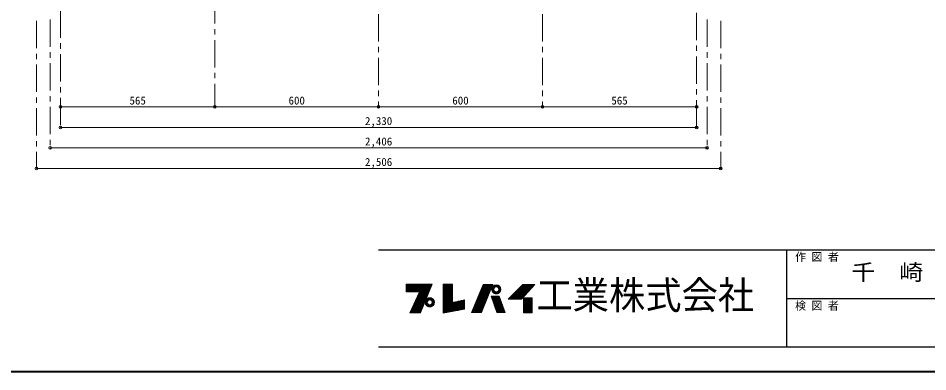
# Model space of a CAD drawing. Units: millimetres at full size, sheet at 1:20; some dimension numbers follow another scale. Extents: x -4246 to 3854, y -2716 to 2904.
# Drawn here: x -1516 to 1816, y -2716 to -1421 of the extents above; entities that cross this region are included whole.
import ezdxf
from ezdxf.enums import TextEntityAlignment as Align

# ---------------------------------------------------------------- set-up
doc = ezdxf.new("R2010")
doc.units = ezdxf.units.MM
doc.header["$LTSCALE"] = 20
doc.header["$PDMODE"] = 32
doc.header["$PDSIZE"] = 10
doc.linetypes.add('CHAIN1', pattern=[8, 5, -1, 1, -1])
doc.layers.add('0-0', color=4, linetype='Continuous', lineweight=9)
doc.styles.add('ＭＳ ゴシック', font='')
doc.styles.get('ＭＳ ゴシック').set_extended_font_data('MS Gothic')

msp = doc.modelspace()

# ---------------------------------------------------------------- linework, layer by layer
at = {"layer": '0-0', "linetype": 'CHAIN1'}
for p, q in [((-795.6, 418.83), (-795.6, -1746.17)), ((-195.6, 33.83), (-195.6, -1746.17)), ((404.4, 33.83), (404.4, -1746.17)), ((-1360.6, -1393.17), (-1360.6, -1821.17)), ((-1448.6, -1431.17), (-1448.6, -1971.17)), ((-1398.6, -1426.17), (-1398.6, -1896.17)), ((969.4, -1401.17), (969.4, -1821.17)), ((1007.4, -1426.17), (1007.4, -1896.17)), ((1057.4, -1431.17), (1057.4, -1971.17))]:
    msp.add_line(p, q, dxfattribs=at)
at = {"layer": '0-0'}
for p, q in [((-1360.6, -1746.17), (-795.6, -1746.17)), ((-795.6, -1746.17), (-195.6, -1746.17)), ((-195.6, -1746.17), (404.4, -1746.17)), ((404.4, -1746.17), (969.4, -1746.17)), ((-1360.6, -1821.17), (969.4, -1821.17)), ((-1398.6, -1896.17), (1007.4, -1896.17)), ((-1448.6, -1971.17), (1057.4, -1971.17))]:
    msp.add_line(p, q, dxfattribs=at)
at = {"layer": '0-0', "color": 6, "lineweight": 25}
for p, q in [((-195.6, -2269.03), (3764.4, -2269.03)), ((1300.11, -2626.17), (1300.11, -2269.03)), ((1300.11, -2447.6), (3764.4, -2447.6)), ((3764.4, -2626.17), (-195.6, -2626.17))]:
    msp.add_line(p, q, dxfattribs=at)
at = {"layer": '0-0', "color": 7, "lineweight": 18}
for p, q in [((-94.75, -2396.57), (0.07, -2396.57)), ((-94.75, -2397.41), (-0.27, -2397.41)), ((-94.75, -2398.67), (-0.8, -2398.67)), ((-42.67, -2499.89), (0.59, -2395.31)), ((40.49, -2394.89), (40.49, -2501.15)), ((75.35, -2394.89), (40.49, -2394.89)), ((40.49, -2396.57), (75.35, -2396.57)), ((40.49, -2397.41), (75.35, -2397.41)), ((40.49, -2398.67), (75.35, -2398.67)), ((187.07, -2396.99), (145.07, -2499.05)), ((180.77, -2499.05), (223.19, -2396.99)), ((186.38, -2398.67), (222.5, -2398.67)), ((187.07, -2396.99), (223.19, -2396.99)), ((228.48, -2398.67), (242.27, -2398.67)), ((327.77, -2449.91), (376.91, -2396.99)), ((330.71, -2398.67), (375.35, -2398.67)), ((-94.75, -2399.93), (-1.32, -2399.93)), ((-94.75, -2401.19), (-1.84, -2401.19)), ((-94.75, -2402.87), (-2.53, -2402.87)), ((-3.05, -2404.13), (-94.75, -2404.13)), ((-94.75, -2405.39), (-3.58, -2405.39)), ((-94.75, -2406.65), (-4.1, -2406.65)), ((-94.75, -2407.91), (-4.62, -2407.91)), ((-94.75, -2409.17), (-5.14, -2409.17)), ((-94.75, -2410.01), (-5.49, -2410.01)), ((-94.75, -2411.69), (-6.18, -2411.69)), ((-94.75, -2412.95), (-6.7, -2412.95)), ((-94.75, -2414.21), (-7.22, -2414.21)), ((-94.75, -2415.47), (-7.74, -2415.47)), ((-94.75, -2416.73), (-8.27, -2416.73)), ((-94.75, -2417.99), (-8.79, -2417.99)), ((-94.75, -2419.25), (-9.31, -2419.25)), ((-94.75, -2420.51), (-9.83, -2420.51)), ((-94.75, -2421.77), (-10.35, -2421.77)), ((-46.03, -2423.45), (-94.75, -2423.45)), ((-81.31, -2499.89), (-46.03, -2423.45)), ((-14, -2430.59), (-49.32, -2430.59)), ((-13.48, -2429.33), (-48.74, -2429.33)), ((-12.78, -2427.65), (-47.96, -2427.65)), ((-12.26, -2426.39), (-47.38, -2426.39)), ((-11.57, -2424.71), (-46.61, -2424.71)), ((-11.05, -2423.45), (-46.03, -2423.45)), ((40.49, -2399.93), (75.35, -2399.93)), ((40.49, -2401.19), (75.35, -2401.19)), ((40.49, -2402.87), (75.35, -2402.87)), ((40.49, -2404.13), (75.35, -2404.13)), ((40.49, -2405.39), (75.35, -2405.39)), ((40.49, -2406.65), (75.35, -2406.65)), ((40.49, -2407.91), (75.35, -2407.91)), ((40.49, -2409.17), (75.35, -2409.17)), ((40.49, -2410.01), (75.35, -2410.01)), ((40.49, -2411.69), (75.35, -2411.69)), ((40.49, -2412.95), (75.35, -2412.95)), ((40.49, -2414.21), (75.35, -2414.21)), ((40.49, -2415.47), (75.35, -2415.47)), ((40.49, -2416.73), (75.35, -2416.73)), ((40.49, -2417.99), (75.35, -2417.99)), ((40.49, -2419.25), (75.35, -2419.25)), ((40.49, -2420.51), (75.35, -2420.51)), ((40.49, -2421.77), (75.35, -2421.77)), ((40.49, -2423.45), (75.35, -2423.45)), ((40.49, -2424.71), (75.35, -2424.71)), ((40.49, -2426.39), (75.35, -2426.39)), ((40.49, -2427.65), (75.35, -2427.65)), ((40.49, -2429.33), (75.35, -2429.33)), ((40.49, -2430.59), (75.35, -2430.59)), ((173.25, -2430.59), (209.23, -2430.59)), ((173.77, -2429.33), (209.75, -2429.33)), ((174.46, -2427.65), (210.45, -2427.65)), ((174.98, -2426.39), (210.97, -2426.39)), ((175.67, -2424.71), (211.67, -2424.71)), ((176.19, -2423.45), (212.2, -2423.45)), ((176.88, -2421.77), (212.9, -2421.77)), ((177.4, -2420.51), (213.42, -2420.51)), ((177.91, -2419.25), (213.94, -2419.25)), ((178.43, -2417.99), (214.47, -2417.99)), ((178.95, -2416.73), (214.99, -2416.73)), ((179.51, -2415.47), (215.51, -2415.47)), ((179.99, -2414.21), (216.04, -2414.21)), ((180.51, -2412.95), (216.56, -2412.95)), ((181.03, -2411.69), (217.08, -2411.69)), ((181.72, -2410.01), (217.78, -2410.01)), ((182.06, -2409.17), (218.13, -2409.17)), ((182.58, -2407.91), (218.66, -2407.91)), ((183.1, -2406.65), (219.18, -2406.65)), ((183.62, -2405.39), (219.7, -2405.39)), ((184.14, -2404.13), (220.23, -2404.13)), ((184.65, -2402.87), (220.75, -2402.87)), ((185.35, -2401.19), (221.45, -2401.19)), ((185.86, -2399.93), (221.93, -2399.93)), ((218.37, -2414.21), (226.37, -2414.21)), ((218.46, -2412.53), (226.53, -2412.53)), ((218.5, -2416.31), (226.62, -2416.31)), ((218.8, -2410.43), (227.21, -2410.43)), ((218.9, -2418.41), (227.41, -2418.41)), ((219.59, -2407.91), (228.95, -2407.91)), ((219.59, -2420.51), (228.95, -2420.51)), ((220.36, -2406.23), (231.21, -2406.23)), ((220.59, -2422.61), (232.14, -2422.61)), ((221.69, -2404.13), (249.06, -2404.13)), ((222, -2424.71), (248.74, -2424.71)), ((223.1, -2402.45), (247.65, -2402.45)), ((223.52, -2426.39), (247.23, -2426.39)), ((225.53, -2400.35), (245.22, -2400.35)), ((226.84, -2428.91), (243.91, -2428.91)), ((230.83, -2430.59), (239.92, -2430.59)), ((250.15, -2422.61), (238.61, -2422.61)), ((250.39, -2406.23), (239.54, -2406.23)), ((251.16, -2407.91), (241.8, -2407.91)), ((251.16, -2420.51), (241.8, -2420.51)), ((251.85, -2418.41), (243.33, -2418.41)), ((251.95, -2410.43), (243.54, -2410.43)), ((252.24, -2416.31), (244.13, -2416.31)), ((252.29, -2412.53), (244.22, -2412.53)), ((244.37, -2414.21), (252.37, -2414.21)), ((298.79, -2430.59), (345.71, -2430.59)), ((300.05, -2429.33), (346.88, -2429.33)), ((301.73, -2427.65), (348.44, -2427.65)), ((302.99, -2426.39), (349.61, -2426.39)), ((304.67, -2424.71), (351.17, -2424.71)), ((305.93, -2423.45), (352.34, -2423.45)), ((307.61, -2421.77), (353.9, -2421.77)), ((308.87, -2420.51), (355.07, -2420.51)), ((310.13, -2419.25), (356.24, -2419.25)), ((311.39, -2417.99), (357.41, -2417.99)), ((312.65, -2416.73), (358.58, -2416.73)), ((313.91, -2415.47), (359.75, -2415.47)), ((315.17, -2414.21), (360.92, -2414.21)), ((316.43, -2412.95), (362.21, -2412.95)), ((317.69, -2411.69), (363.26, -2411.69)), ((319.37, -2410.01), (364.82, -2410.01)), ((320.21, -2409.17), (365.6, -2409.17)), ((321.47, -2407.91), (366.77, -2407.91)), ((322.73, -2406.65), (367.94, -2406.65)), ((323.99, -2405.39), (369.11, -2405.39)), ((325.25, -2404.13), (370.28, -2404.13)), ((326.51, -2402.87), (371.45, -2402.87)), ((328.19, -2401.19), (373.01, -2401.19)), ((329.45, -2399.93), (374.18, -2399.93)), ((-28.42, -2465.45), (-65.35, -2465.45)), ((-27.72, -2463.77), (-64.63, -2463.77)), ((-26.86, -2461.67), (-63.67, -2461.67)), ((-62.89, -2459.99), (-26.16, -2459.99)), ((-25.29, -2457.89), (-61.92, -2457.89)), ((-24.25, -2455.37), (-60.76, -2455.37)), ((-23.38, -2453.27), (-59.79, -2453.27)), ((-22.69, -2451.59), (-59.01, -2451.59)), ((-21.82, -2449.49), (-58.04, -2449.49)), ((-57.27, -2447.81), (-21.12, -2447.81)), ((-20.25, -2445.71), (-56.3, -2445.71)), ((-19.38, -2443.61), (-55.33, -2443.61)), ((-18.69, -2441.93), (-54.55, -2441.93)), ((-53.59, -2439.83), (-17.82, -2439.83)), ((-17.13, -2438.15), (-52.81, -2438.15)), ((-16.43, -2436.47), (-51.91, -2436.47)), ((-51.07, -2434.37), (-15.56, -2434.37)), ((-14.87, -2432.69), (-50.29, -2432.69)), ((-25.23, -2461.67), (-17.23, -2461.67)), ((-25.14, -2459.99), (-17.07, -2459.99)), ((-25.1, -2463.77), (-16.98, -2463.77)), ((-24.8, -2457.89), (-16.39, -2457.89)), ((-24.8, -2465.45), (-16.39, -2465.45)), ((-24.01, -2455.37), (-14.65, -2455.37)), ((-23.01, -2453.27), (-11.46, -2453.27)), ((-21.91, -2451.59), (5.46, -2451.59)), ((-20.08, -2449.49), (3.63, -2449.49)), ((-18.07, -2447.81), (1.62, -2447.81)), ((-14.08, -2445.71), (-2.37, -2445.71)), ((6.55, -2453.27), (-4.99, -2453.27)), ((7.56, -2455.37), (-1.8, -2455.37)), ((8.35, -2457.89), (-0.06, -2457.89)), ((8.35, -2465.45), (-0.06, -2465.45)), ((8.64, -2463.77), (0.53, -2463.77)), ((8.69, -2459.99), (0.62, -2459.99)), ((0.77, -2461.67), (8.77, -2461.67)), ((40.49, -2432.69), (75.35, -2432.69)), ((40.49, -2434.37), (75.35, -2434.37)), ((40.49, -2436.47), (75.35, -2436.47)), ((40.49, -2438.15), (75.35, -2438.15)), ((40.49, -2439.83), (75.35, -2439.83)), ((40.49, -2441.93), (75.35, -2441.93)), ((40.49, -2443.61), (75.35, -2443.61)), ((40.49, -2445.71), (75.35, -2445.71)), ((40.49, -2447.81), (75.35, -2447.81)), ((40.49, -2449.49), (75.35, -2449.49)), ((40.49, -2451.59), (75.35, -2451.59)), ((40.49, -2453.27), (75.35, -2453.27)), ((40.49, -2455.37), (75.35, -2455.37)), ((40.49, -2457.89), (75.35, -2457.89)), ((40.49, -2459.99), (75.35, -2459.99)), ((40.49, -2461.67), (75.35, -2461.67)), ((40.49, -2463.77), (118.61, -2463.77)), ((40.49, -2465.45), (118.61, -2465.45)), ((118.61, -2461.67), (79.12, -2461.67)), ((118.61, -2459.99), (86.64, -2459.99)), ((118.61, -2457.89), (96.04, -2457.89)), ((118.61, -2455.37), (107.33, -2455.37)), ((158.9, -2465.45), (194.74, -2465.45)), ((159.59, -2463.77), (195.44, -2463.77)), ((160.46, -2461.67), (196.31, -2461.67)), ((161.15, -2459.99), (197.01, -2459.99)), ((162.01, -2457.89), (197.88, -2457.89)), ((163.05, -2455.37), (198.93, -2455.37)), ((163.91, -2453.27), (199.8, -2453.27)), ((164.61, -2451.59), (200.5, -2451.59)), ((165.47, -2449.49), (201.37, -2449.49)), ((166.16, -2447.81), (202.07, -2447.81)), ((167.03, -2445.71), (202.94, -2445.71)), ((167.89, -2443.61), (203.82, -2443.61)), ((168.59, -2441.93), (204.52, -2441.93)), ((169.43, -2439.83), (205.39, -2439.83)), ((170.14, -2438.15), (206.09, -2438.15)), ((170.83, -2436.47), (206.79, -2436.47)), ((171.69, -2434.37), (207.66, -2434.37)), ((172.38, -2432.69), (208.36, -2432.69)), ((217.04, -2439.83), (246.45, -2439.83)), ((217.77, -2441.93), (247.22, -2441.93)), ((218.35, -2443.61), (247.84, -2443.61)), ((219.08, -2445.71), (248.62, -2445.71)), ((219.81, -2447.81), (249.39, -2447.81)), ((220.4, -2449.49), (250.01, -2449.49)), ((221.13, -2451.59), (250.79, -2451.59)), ((221.71, -2453.27), (251.41, -2453.27)), ((222.44, -2455.37), (252.18, -2455.37)), ((223.32, -2457.89), (253.11, -2457.89)), ((224.05, -2459.99), (253.88, -2459.99)), ((224.63, -2461.67), (254.5, -2461.67)), ((225.36, -2463.77), (255.28, -2463.77)), ((225.94, -2465.45), (255.9, -2465.45)), ((268.13, -2498.63), (246.29, -2439.41)), ((279.47, -2449.91), (327.77, -2449.91)), ((281.57, -2447.81), (329.72, -2447.81)), ((283.67, -2445.71), (331.67, -2445.71)), ((285.77, -2443.61), (333.62, -2443.61)), ((287.45, -2441.93), (335.18, -2441.93)), ((289.55, -2439.83), (337.13, -2439.83)), ((291.23, -2438.15), (338.69, -2438.15)), ((292.91, -2436.47), (340.25, -2436.47)), ((295.01, -2434.37), (342.2, -2434.37)), ((296.69, -2432.69), (343.76, -2432.69)), ((335.33, -2447.81), (367.25, -2447.81)), ((335.33, -2449.49), (367.25, -2449.49)), ((335.33, -2451.59), (367.25, -2451.59)), ((335.33, -2453.27), (367.25, -2453.27)), ((335.33, -2455.37), (367.25, -2455.37)), ((335.33, -2457.89), (367.25, -2457.89)), ((335.33, -2459.99), (367.25, -2459.99)), ((335.33, -2461.67), (367.25, -2461.67)), ((335.33, -2463.77), (367.25, -2463.77)), ((335.33, -2465.45), (367.25, -2465.45)), ((-41.8, -2497.79), (-80.34, -2497.79)), ((-40.75, -2495.27), (-79.17, -2495.27)), ((-39.89, -2493.17), (-78.2, -2493.17)), ((-39.02, -2491.07), (-77.23, -2491.07)), ((-37.97, -2488.55), (-76.07, -2488.55)), ((-37.11, -2486.45), (-75.1, -2486.45)), ((-36.06, -2483.93), (-73.94, -2483.93)), ((-35.37, -2482.25), (-73.16, -2482.25)), ((-34.5, -2480.15), (-72.19, -2480.15)), ((-33.63, -2478.05), (-71.23, -2478.05)), ((-32.76, -2475.95), (-70.26, -2475.95)), ((-31.89, -2473.85), (-69.29, -2473.85)), ((-31.2, -2472.17), (-68.51, -2472.17)), ((-30.33, -2470.07), (-67.54, -2470.07)), ((-29.46, -2467.97), (-66.57, -2467.97)), ((-24.01, -2467.97), (-14.65, -2467.97)), ((-23.01, -2470.07), (-11.46, -2470.07)), ((-21.6, -2472.17), (5.14, -2472.17)), ((-20.08, -2473.85), (3.63, -2473.85)), ((-17.45, -2475.95), (1, -2475.95)), ((-12.77, -2478.05), (-3.68, -2478.05)), ((6.55, -2470.07), (-4.99, -2470.07)), ((7.56, -2467.97), (-1.8, -2467.97)), ((40.49, -2467.97), (118.61, -2467.97)), ((40.49, -2470.07), (118.61, -2470.07)), ((40.49, -2472.17), (118.61, -2472.17)), ((40.49, -2473.85), (118.61, -2473.85)), ((40.49, -2475.95), (118.61, -2475.95)), ((40.49, -2478.05), (118.61, -2478.05)), ((40.49, -2480.15), (118.61, -2480.15)), ((40.49, -2482.25), (118.61, -2482.25)), ((40.49, -2483.93), (118.61, -2483.93)), ((40.49, -2486.45), (118.61, -2486.45)), ((40.49, -2488.55), (109.42, -2488.55)), ((40.49, -2491.07), (95.64, -2491.07)), ((40.49, -2493.17), (84.15, -2493.17)), ((40.49, -2495.27), (72.66, -2495.27)), ((40.49, -2497.79), (58.88, -2497.79)), ((180.77, -2499.05), (145.07, -2499.05)), ((145.59, -2497.79), (181.3, -2497.79)), ((146.63, -2495.27), (182.35, -2495.27)), ((147.49, -2493.17), (183.22, -2493.17)), ((148.36, -2491.07), (184.09, -2491.07)), ((149.4, -2488.55), (185.14, -2488.55)), ((150.26, -2486.45), (186.01, -2486.45)), ((151.3, -2483.93), (187.06, -2483.93)), ((151.99, -2482.25), (187.76, -2482.25)), ((152.85, -2480.15), (188.63, -2480.15)), ((153.72, -2478.05), (189.5, -2478.05)), ((154.58, -2475.95), (190.38, -2475.95)), ((155.44, -2473.85), (191.25, -2473.85)), ((156.14, -2472.17), (191.95, -2472.17)), ((157, -2470.07), (192.82, -2470.07)), ((157.86, -2467.97), (193.69, -2467.97)), ((226.82, -2467.97), (256.83, -2467.97)), ((227.55, -2470.07), (257.6, -2470.07)), ((228.23, -2472.17), (258.38, -2472.17)), ((228.86, -2473.85), (259, -2473.85)), ((229.59, -2475.95), (259.77, -2475.95)), ((230.32, -2478.05), (260.54, -2478.05)), ((231.05, -2480.15), (261.32, -2480.15)), ((231.78, -2482.25), (262.09, -2482.25)), ((232.37, -2483.93), (262.71, -2483.93)), ((233.24, -2486.45), (263.64, -2486.45)), ((234.11, -2488.55), (264.42, -2488.55)), ((234.85, -2491.07), (265.35, -2491.07)), ((235.58, -2493.17), (266.12, -2493.17)), ((236.31, -2495.27), (266.9, -2495.27)), ((237.18, -2497.79), (267.82, -2497.79)), ((237.47, -2498.63), (268.13, -2498.63)), ((335.33, -2467.97), (367.25, -2467.97)), ((335.33, -2470.07), (367.25, -2470.07)), ((335.33, -2472.17), (367.25, -2472.17)), ((335.33, -2473.85), (367.25, -2473.85)), ((335.33, -2475.95), (367.25, -2475.95)), ((335.33, -2478.05), (367.25, -2478.05)), ((335.33, -2480.15), (367.25, -2480.15)), ((335.33, -2482.25), (367.25, -2482.25)), ((335.33, -2483.93), (367.25, -2483.93)), ((335.33, -2486.45), (367.25, -2486.45)), ((335.33, -2488.55), (367.25, -2488.55)), ((335.33, -2491.07), (367.25, -2491.07)), ((335.33, -2493.17), (367.25, -2493.17)), ((335.33, -2495.27), (367.25, -2495.27)), ((335.33, -2497.79), (367.25, -2497.79)), ((-81.31, -2499.89), (-42.67, -2499.89))]:
    msp.add_line(p, q, dxfattribs=at)
at = {"layer": '0-0', "color": 1, "lineweight": 40}
msp.add_line((3854.4, -2716.17), (-4245.6, -2716.17), dxfattribs=at)
at = {"layer": '0-0', "color": 7, "lineweight": 18}
for points in [[(-94.75, -2423.45), (-94.75, -2395.31), (0.59, -2395.31)], [(40.49, -2501.15), (118.61, -2486.87), (118.61, -2452.85), (75.35, -2462.51), (75.35, -2394.89)], [(279.47, -2449.91), (332.39, -2396.99), (376.91, -2396.99)], [(237.47, -2498.63), (216.89, -2439.41), (246.29, -2439.41)]]:
    msp.add_lwpolyline(points, dxfattribs=at)
msp.add_lwpolyline([(335.33, -2445.71), (335.33, -2499.89), (367.25, -2499.89), (367.25, -2445.71)], close=True, dxfattribs=at)
for centre, radius in [((235.37, -2414.21), 17), ((235.37, -2414.21), 9), ((-8.23, -2461.67), 17), ((-8.23, -2461.67), 9)]:
    msp.add_circle(centre, radius, dxfattribs=at)
at = {"layer": '0-0', "color": 1}
for p in [(-1360.6, -1746.17), (-795.6, -1746.17), (-195.6, -1746.17), (404.4, -1746.17), (969.4, -1746.17), (-1360.6, -1821.17), (969.4, -1821.17), (-1398.6, -1896.17), (1007.4, -1896.17), (-1448.6, -1971.17), (1057.4, -1971.17)]:
    msp.add_point(p, dxfattribs=at)

# ---------------------------------------------------------------- texts
at = {"layer": '0-0', "color": 7, "style": 'ＭＳ ゴシック'}
for s, p in [('565', (-1108.1, -1746.17)), ('600', (-525.6, -1746.17)), ('600', (74.4, -1746.17)), ('565', (656.9, -1746.17)), ('2,330', (-245.6, -1821.17)), ('2,406', (-245.6, -1896.17)), ('2,506', (-245.6, -1971.17)), ('作 図 者', (1330.11, -2319.03)), ('検 図 者', (1330.11, -2497.6))]:
    msp.add_text(s, height=29.33, dxfattribs=at).set_placement(p, align=Align.BOTTOM_LEFT)
for s, height, width, p in [('千\u3000崎', 58.65, 1.1, (1535.83, -2398.32)), ('工業株式会社', 102.6, 0.95, (382.25, -2517.6))]:
    msp.add_text(s, height=height, dxfattribs=dict(at, width=width)).set_placement(p, align=Align.BOTTOM_LEFT)

doc.saveas('drawing.dxf')
